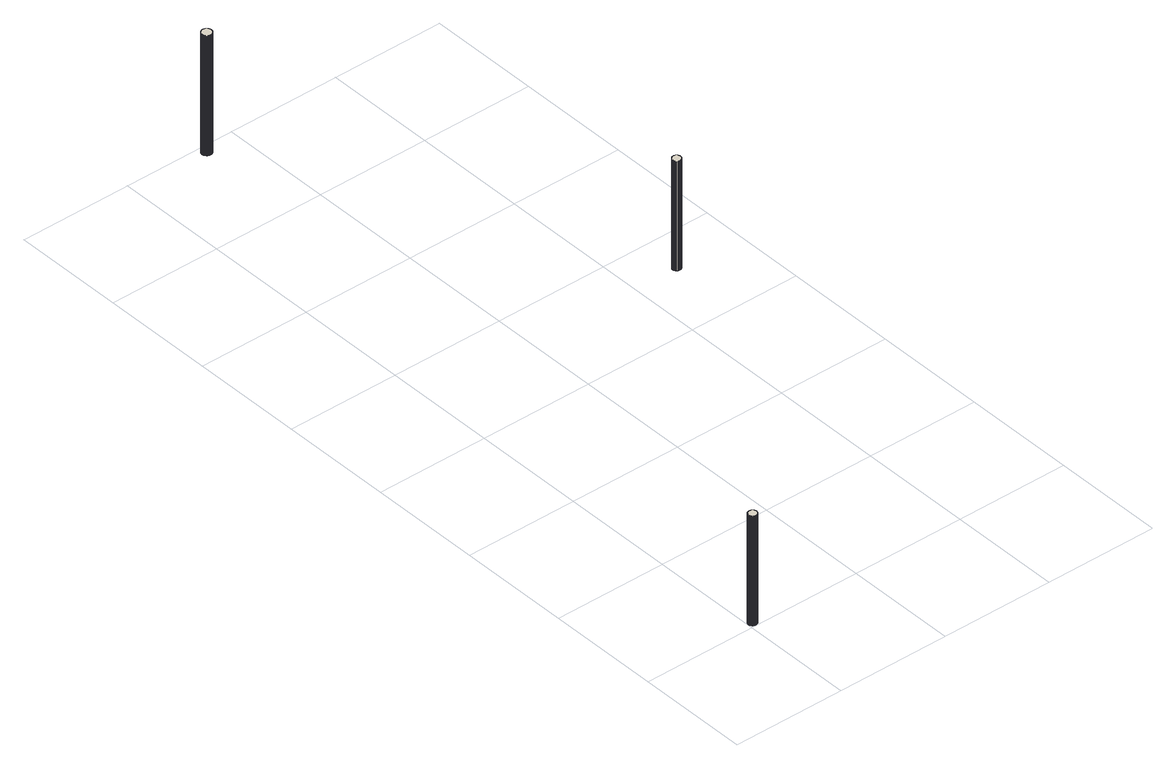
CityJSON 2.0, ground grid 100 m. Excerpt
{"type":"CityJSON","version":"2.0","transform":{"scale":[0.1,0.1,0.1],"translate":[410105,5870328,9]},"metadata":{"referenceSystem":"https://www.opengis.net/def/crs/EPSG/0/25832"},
"CityObjects":{
"building1":{"type":"Building","attributes":{"Gemeindeschluessel":"03454033","AbsoluteHoehe":"9.283","MittlereTraufHoehe":"109.945","Firsthoehe":"109.945","function":"51002_1220","roofType":"1000","measuredHeight":100.66},"address":[{"country":"Germany","locality":"Lorup"}],"geometry":[{"type":"MultiSurface","lod":"1","boundaries":[[[0,1,2,3,4,5,6,7,8,9,10,11,12,13,14,15,16,17,18,19,20,21,22,23,24,25,26,27,28,29,30,31,32,33,34,35,36,37,38,39,40,41,42,43,44,45,46,47,48,49,50,51,52,53,54,55,56,57,58,59,60,61,62,63,64,65,66,67,68,69,70]],[[71,72,73,74,75,76,77,78,79,80,81,82,83,84,85,86,87,88,89,90,91,92,93,94,95,96,97,98,99,100,101,102,103,104,105,106,107,108,109,110,111,112,113,114,115,116,117,118,119,120,121,122,123,124,125,126,127,128,129,130,131,132,133,134,135,136,137,138,139,140,141]],[[71,141,70,69]],[[72,71,69,68]],[[73,72,68,67]],[[74,73,67,66]],[[75,74,66,65]],[[76,75,65,64]],[[77,76,64,63]],[[78,77,63,62]],[[79,78,62,61]],[[80,79,61,60]],[[81,80,60,59]],[[82,81,59,58]],[[83,82,58,57]],[[84,83,57,56]],[[85,84,56,55]],[[86,85,55,54]],[[87,86,54,53]],[[88,87,53,52]],[[89,88,52,51]],[[90,89,51,50]],[[91,90,50,49]],[[92,91,49,48]],[[93,92,48,47]],[[94,93,47,46]],[[95,94,46,45]],[[96,95,45,44]],[[97,96,44,43]],[[98,97,43,42]],[[99,98,42,41]],[[100,99,41,40]],[[101,100,40,39]],[[102,101,39,38]],[[103,102,38,37]],[[104,103,37,36]],[[105,104,36,35]],[[106,105,35,34]],[[107,106,34,33]],[[108,107,33,32]],[[109,108,32,31]],[[110,109,31,30]],[[111,110,30,29]],[[112,111,29,28]],[[113,112,28,27]],[[114,113,27,26]],[[115,114,26,25]],[[116,115,25,24]],[[117,116,24,23]],[[118,117,23,22]],[[119,118,22,21]],[[120,119,21,20]],[[121,120,20,19]],[[122,121,19,18]],[[123,122,18,17]],[[124,123,17,16]],[[125,124,16,15]],[[126,125,15,14]],[[127,126,14,13]],[[128,127,13,12]],[[129,128,12,11]],[[130,129,11,10]],[[131,130,10,9]],[[132,131,9,8]],[[133,132,8,7]],[[134,133,7,6]],[[135,134,6,5]],[[136,135,5,4]],[[137,136,4,3]],[[138,137,3,2]],[[139,138,2,1]],[[140,139,1,0]],[[141,140,0,70]]]}]},
"building2":{"type":"Building","attributes":{"Gemeindeschluessel":"03454033","AbsoluteHoehe":"9.108","MittlereTraufHoehe":"119.253","Firsthoehe":"119.253","function":"51002_1220","roofType":"1000","measuredHeight":110.14},"address":[{"country":"Germany","locality":"Lorup"}],"geometry":[{"type":"MultiSurface","lod":"1","boundaries":[[[142,143,144,145,146,147,148,149,150,151,152,153,154,155,156,157,158,159,160,161,162,163,164,165,166,167,168,169,170,171,172,173,174,175,176,177,178,179,180,181,182,183,184,185,186,187,188,189,190,191,192,193,194,195,196,197,198,199,200,201,202,203,204,205,206,207,208,209,210,211,212,213,214,215,216,217]],[[218,219,220,221,222,223,224,225,226,227,228,229,230,231,232,233,234,235,236,237,238,239,240,241,242,243,244,245,246,247,248,249,250,251,252,253,254,255,256,257,258,259,260,261,262,263,264,265,266,267,268,269,270,271,272,273,274,275,276,277,278,279,280,281,282,283,284,285,286,287,288,289,290,291,292,293]],[[218,293,217,216]],[[219,218,216,215]],[[220,219,215,214]],[[221,220,214,213]],[[222,221,213,212]],[[223,222,212,211]],[[224,223,211,210]],[[225,224,210,209]],[[226,225,209,208]],[[227,226,208,207]],[[228,227,207,206]],[[229,228,206,205]],[[230,229,205,204]],[[231,230,204,203]],[[232,231,203,202]],[[233,232,202,201]],[[234,233,201,200]],[[235,234,200,199]],[[236,235,199,198]],[[237,236,198,197]],[[238,237,197,196]],[[239,238,196,195]],[[240,239,195,194]],[[241,240,194,193]],[[242,241,193,192]],[[243,242,192,191]],[[244,243,191,190]],[[245,244,190,189]],[[246,245,189,188]],[[247,246,188,187]],[[248,247,187,186]],[[249,248,186,185]],[[250,249,185,184]],[[251,250,184,183]],[[252,251,183,182]],[[253,252,182,181]],[[254,253,181,180]],[[255,254,180,179]],[[256,255,179,178]],[[257,256,178,177]],[[258,257,177,176]],[[259,258,176,175]],[[260,259,175,174]],[[261,260,174,173]],[[262,261,173,172]],[[263,262,172,171]],[[264,263,171,170]],[[265,264,170,169]],[[266,265,169,168]],[[267,266,168,167]],[[268,267,167,166]],[[269,268,166,165]],[[270,269,165,164]],[[271,270,164,163]],[[272,271,163,162]],[[273,272,162,161]],[[274,273,161,160]],[[275,274,160,159]],[[276,275,159,158]],[[277,276,158,157]],[[278,277,157,156]],[[279,278,156,155]],[[280,279,155,154]],[[281,280,154,153]],[[282,281,153,152]],[[283,282,152,151]],[[284,283,151,150]],[[285,284,150,149]],[[286,285,149,148]],[[287,286,148,147]],[[288,287,147,146]],[[289,288,146,145]],[[290,289,145,144]],[[291,290,144,143]],[[292,291,143,142]],[[293,292,142,217]]]}]},
"building3":{"type":"Building","attributes":{"Gemeindeschluessel":"03454033","AbsoluteHoehe":"9.485","MittlereTraufHoehe":"110.1","Firsthoehe":"110.1","function":"51002_1220","roofType":"1000","measuredHeight":100.61},"address":[{"country":"Germany","locality":"Lorup"}],"geometry":[{"type":"MultiSurface","lod":"1","boundaries":[[[294,295,296,297,298,299,300,301,302,303,304,305,306,307,308,309,310,311,312,313,314,315,316,317,318,319,320,321,322,323,324,325,326,327,328,329,330,331,332,333,334,335,336,337,338,339,340,341,342,343,344,345,346,347,348,349,350,351,352,353,354,355,356,357,358,359,360,361,362,363,364]],[[365,366,367,368,369,370,371,372,373,374,375,376,377,378,379,380,381,382,383,384,385,386,387,388,389,390,391,392,393,394,395,396,397,398,399,400,401,402,403,404,405,406,407,408,409,410,411,412,413,414,415,416,417,418,419,420,421,422,423,424,425,426,427,428,429,430,431,432,433,434,435]],[[365,435,364,363]],[[366,365,363,362]],[[367,366,362,361]],[[368,367,361,360]],[[369,368,360,359]],[[370,369,359,358]],[[371,370,358,357]],[[372,371,357,356]],[[373,372,356,355]],[[374,373,355,354]],[[375,374,354,353]],[[376,375,353,352]],[[377,376,352,351]],[[378,377,351,350]],[[379,378,350,349]],[[380,379,349,348]],[[381,380,348,347]],[[382,381,347,346]],[[383,382,346,345]],[[384,383,345,344]],[[385,384,344,343]],[[386,385,343,342]],[[387,386,342,341]],[[388,387,341,340]],[[389,388,340,339]],[[390,389,339,338]],[[391,390,338,337]],[[392,391,337,336]],[[393,392,336,335]],[[394,393,335,334]],[[395,394,334,333]],[[396,395,333,332]],[[397,396,332,331]],[[398,397,331,330]],[[399,398,330,329]],[[400,399,329,328]],[[401,400,328,327]],[[402,401,327,326]],[[403,402,326,325]],[[404,403,325,324]],[[405,404,324,323]],[[406,405,323,322]],[[407,406,322,321]],[[408,407,321,320]],[[409,408,320,319]],[[410,409,319,318]],[[411,410,318,317]],[[412,411,317,316]],[[413,412,316,315]],[[414,413,315,314]],[[415,414,314,313]],[[416,415,313,312]],[[417,416,312,311]],[[418,417,311,310]],[[419,418,310,309]],[[420,419,309,308]],[[421,420,308,307]],[[422,421,307,306]],[[423,422,306,305]],[[424,423,305,304]],[[425,424,304,303]],[[426,425,303,302]],[[427,426,302,301]],[[428,427,301,300]],[[429,428,300,299]],[[430,429,299,298]],[[431,430,298,297]],[[432,431,297,296]],[[433,432,296,295]],[[434,433,295,294]],[[435,434,294,364]]]}]}
},
"vertices":[
[25,6,1009],[26,6,1009],[30,4,1009],[34,2,1009],[38,1,1009],[42,1,1009],[45,1,1009],[49,1,1009],[52,2,1009],[55,3,1009],[58,4,1009],[60,5,1009],[62,6,1009],[64,7,1009],[67,9,1009],[69,11,1009],[71,13,1009],[73,15,1009],[75,18,1009],[77,21,1009],[79,25,1009],[80,29,1009],[81,33,1009],[81,38,1009],[81,39,1009],[81,44,1009],[80,48,1009],[79,52,1009],[77,55,1009],[75,59,1009],[73,61,1009],[71,64,1009],[69,66,1009],[67,68,1009],[64,70,1009],[62,71,1009],[60,72,1009],[58,73,1009],[55,74,1009],[52,75,1009],[49,76,1009],[45,76,1009],[42,76,1009],[38,75,1009],[34,75,1009],[30,73,1009],[26,71,1009],[25,71,1009],[24,70,1009],[20,68,1009],[17,65,1009],[15,62,1009],[12,59,1009],[10,56,1009],[9,53,1009],[8,49,1009],[7,46,1009],[7,44,1009],[6,41,1009],[6,38,1009],[6,36,1009],[7,33,1009],[7,30,1009],[8,27,1009],[9,24,1009],[10,21,1009],[12,18,1009],[15,15,1009],[17,12,1009],[20,9,1009],[24,6,1009],[20,9,3],[17,12,3],[15,15,3],[12,18,3],[10,21,3],[9,24,3],[8,27,3],[7,30,3],[7,33,3],[6,36,3],[6,38,3],[6,41,3],[7,44,3],[7,46,3],[8,49,3],[9,53,3],[10,56,3],[12,59,3],[15,62,3],[17,65,3],[20,68,3],[24,70,3],[25,71,3],[26,71,3],[30,73,3],[34,75,3],[38,75,3],[42,76,3],[45,76,3],[49,76,3],[52,75,3],[55,74,3],[58,73,3],[60,72,3],[62,71,3],[64,70,3],[67,68,3],[69,66,3],[71,64,3],[73,61,3],[75,59,3],[77,55,3],[79,52,3],[80,48,3],[81,44,3],[81,39,3],[81,38,3],[81,33,3],[80,29,3],[79,25,3],[77,21,3],[75,18,3],[73,15,3],[71,13,3],[69,11,3],[67,9,3],[64,7,3],[62,6,3],[60,5,3],[58,4,3],[55,3,3],[52,2,3],[49,1,3],[45,1,3],[42,1,3],[38,1,3],[34,2,3],[30,4,3],[26,6,3],[25,6,3],[24,6,3],
[670,6904,1103],[672,6903,1103],[675,6899,1103],[678,6897,1103],[681,6894,1103],[685,6893,1103],[688,6891,1103],[691,6890,1103],[695,6889,1103],[698,6888,1103],[701,6888,1103],[703,6888,1103],[706,6888,1103],[709,6888,1103],[712,6889,1103],[715,6889,1103],[719,6890,1103],[722,6892,1103],[725,6893,1103],[729,6895,1103],[732,6898,1103],[736,6901,1103],[737,6902,1103],[738,6903,1103],[741,6907,1103],[743,6910,1103],[745,6914,1103],[746,6917,1103],[747,6921,1103],[748,6924,1103],[749,6928,1103],[749,6931,1103],[749,6934,1103],[749,6936,1103],[748,6939,1103],[748,6942,1103],[747,6945,1103],[746,6948,1103],[744,6951,1103],[743,6954,1103],[741,6958,1103],[738,6961,1103],[735,6964,1103],[732,6967,1103],[731,6968,1103],[728,6970,1103],[724,6972,1103],[719,6974,1103],[714,6975,1103],[709,6976,1103],[705,6976,1103],[700,6976,1103],[696,6976,1103],[692,6975,1103],[688,6973,1103],[685,6972,1103],[682,6970,1103],[679,6968,1103],[677,6967,1103],[674,6965,1103],[672,6963,1103],[671,6961,1103],[669,6958,1103],[667,6956,1103],[665,6953,1103],[664,6950,1103],[663,6946,1103],[662,6943,1103],[661,6939,1103],[660,6934,1103],[660,6930,1103],[661,6925,1103],[662,6920,1103],[663,6916,1103],[666,6911,1103],[668,6907,1103],[666,6911,1],[663,6916,1],[662,6920,1],[661,6925,1],[660,6930,1],[660,6934,1],[661,6939,1],[662,6943,1],[663,6946,1],[664,6950,1],[665,6953,1],[667,6956,1],[669,6958,1],[671,6961,1],[672,6963,1],[674,6965,1],[677,6967,1],[679,6968,1],[682,6970,1],[685,6972,1],[688,6973,1],[692,6975,1],[696,6976,1],[700,6976,1],[705,6976,1],[709,6976,1],[714,6975,1],[719,6974,1],[724,6972,1],[728,6970,1],[731,6968,1],[732,6967,1],[735,6964,1],[738,6961,1],[741,6958,1],[743,6954,1],[744,6951,1],[746,6948,1],[747,6945,1],[748,6942,1],[748,6939,1],[749,6936,1],[749,6934,1],[749,6931,1],[749,6928,1],[748,6924,1],[747,6921,1],[746,6917,1],[745,6914,1],[743,6910,1],[741,6907,1],[738,6903,1],[737,6902,1],[736,6901,1],[732,6898,1],[729,6895,1],[725,6893,1],[722,6892,1],[719,6890,1],[715,6889,1],[712,6889,1],[709,6888,1],[706,6888,1],[703,6888,1],[701,6888,1],[698,6888,1],[695,6889,1],[691,6890,1],[688,6891,1],[685,6893,1],[681,6894,1],[678,6897,1],[675,6899,1],[672,6903,1],[670,6904,1],[668,6907,1],
[2382,3605,1011],[2386,3603,1011],[2390,3602,1011],[2394,3601,1011],[2398,3601,1011],[2402,3601,1011],[2405,3601,1011],[2408,3602,1011],[2411,3602,1011],[2414,3603,1011],[2417,3605,1011],[2419,3606,1011],[2421,3607,1011],[2423,3609,1011],[2425,3611,1011],[2427,3613,1011],[2430,3615,1011],[2432,3618,1011],[2433,3621,1011],[2435,3625,1011],[2436,3629,1011],[2437,3633,1011],[2437,3637,1011],[2437,3638,1011],[2437,3639,1011],[2437,3643,1011],[2436,3648,1011],[2435,3652,1011],[2433,3655,1011],[2432,3658,1011],[2430,3661,1011],[2427,3664,1011],[2425,3666,1011],[2423,3668,1011],[2421,3669,1011],[2419,3671,1011],[2417,3672,1011],[2414,3673,1011],[2411,3674,1011],[2408,3675,1011],[2405,3675,1011],[2402,3676,1011],[2398,3676,1011],[2394,3675,1011],[2390,3674,1011],[2386,3673,1011],[2382,3671,1011],[2381,3671,1011],[2381,3670,1011],[2377,3668,1011],[2374,3665,1011],[2371,3662,1011],[2369,3659,1011],[2367,3655,1011],[2365,3652,1011],[2364,3649,1011],[2363,3646,1011],[2363,3643,1011],[2363,3641,1011],[2363,3638,1011],[2363,3636,1011],[2363,3633,1011],[2363,3630,1011],[2364,3627,1011],[2365,3624,1011],[2367,3621,1011],[2369,3618,1011],[2371,3615,1011],[2374,3612,1011],[2377,3609,1011],[2381,3606,1011],[2377,3609,5],[2374,3612,5],[2371,3615,5],[2369,3618,5],[2367,3621,5],[2365,3624,5],[2364,3627,5],[2363,3630,5],[2363,3633,5],[2363,3636,5],[2363,3638,5],[2363,3641,5],[2363,3643,5],[2363,3646,5],[2364,3649,5],[2365,3652,5],[2367,3655,5],[2369,3659,5],[2371,3662,5],[2374,3665,5],[2377,3668,5],[2381,3670,5],[2381,3671,5],[2382,3671,5],[2386,3673,5],[2390,3674,5],[2394,3675,5],[2398,3676,5],[2402,3676,5],[2405,3675,5],[2408,3675,5],[2411,3674,5],[2414,3673,5],[2417,3672,5],[2419,3671,5],[2421,3669,5],[2423,3668,5],[2425,3666,5],[2427,3664,5],[2430,3661,5],[2432,3658,5],[2433,3655,5],[2435,3652,5],[2436,3648,5],[2437,3643,5],[2437,3639,5],[2437,3638,5],[2437,3637,5],[2437,3633,5],[2436,3629,5],[2435,3625,5],[2433,3621,5],[2432,3618,5],[2430,3615,5],[2427,3613,5],[2425,3611,5],[2423,3609,5],[2421,3607,5],[2419,3606,5],[2417,3605,5],[2414,3603,5],[2411,3602,5],[2408,3602,5],[2405,3601,5],[2402,3601,5],[2398,3601,5],[2394,3601,5],[2390,3602,5],[2386,3603,5],[2382,3605,5],[2381,3606,5]
]}
